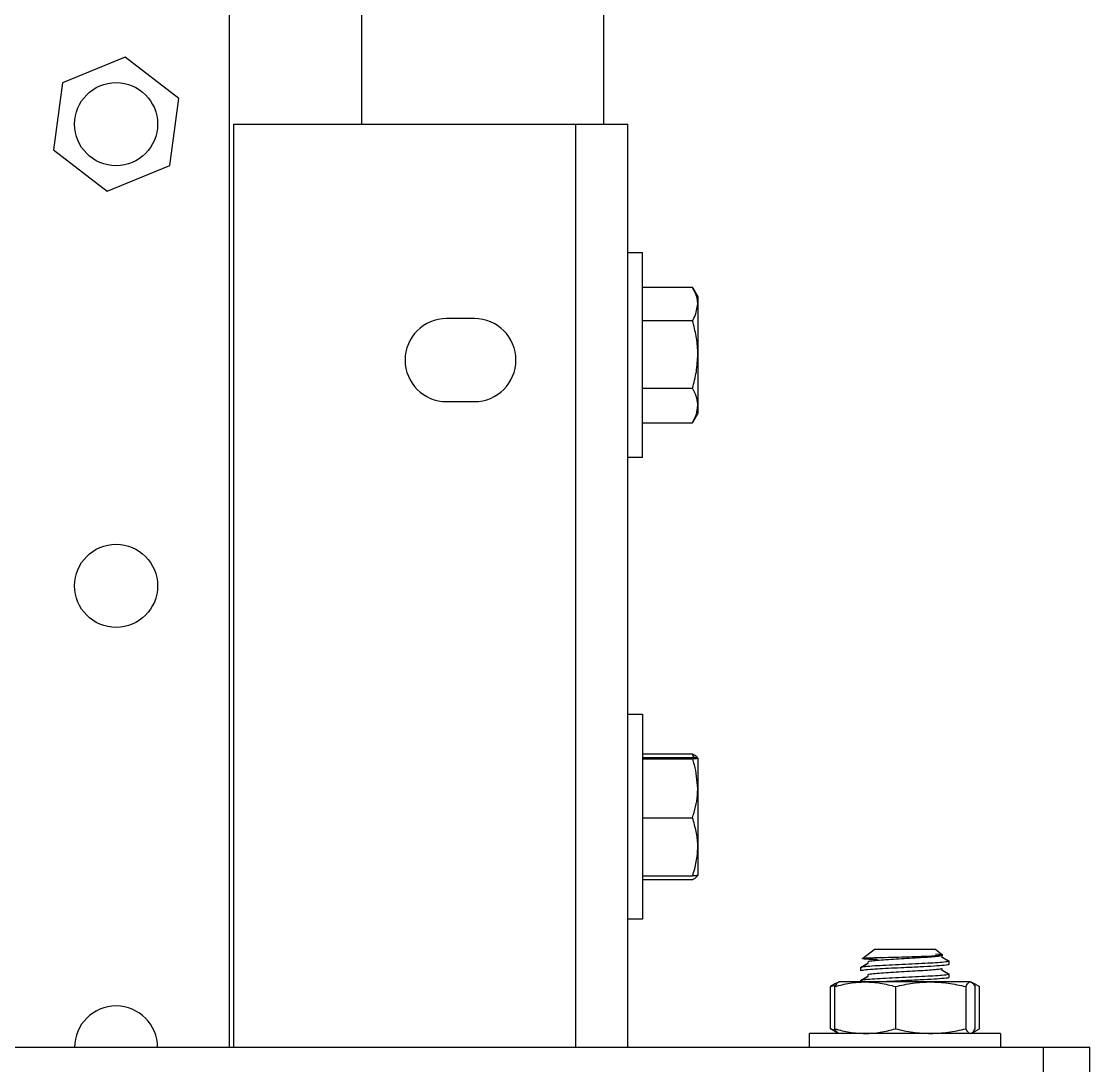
# Model space of a CAD drawing. Header units: millimetres. Extents: x 3227 to 4152, y 1088 to 2073.
# Drawn here: x 4036.6 to 4152.2, y 1170.7 to 1283.8 of the extents above; entities that cross this region are included whole.
import ezdxf

# ---------------------------------------------------------------- set-up
doc = ezdxf.new("R2010")
doc.units = ezdxf.units.MM
doc.linetypes.add('LIN0', pattern=[0])
doc.layers.add('MONTANTE', color=170, linetype='LIN0', lineweight=25)

# ---------------------------------------------------------------- blocks, each defined once
blk = doc.blocks.new('DI_SAPATA')
at = {"color": 7, "linetype": 'Continuous', "lineweight": 25}
for p, q in [((-27.5, 4.76), (-27.5, 104.76)), ((15.15, 104.76), (-27.5, 104.76)), ((-21.85, 4.76), (-21.85, 104.76)), ((15.15, 4.76), (15.15, 104.76)), ((-27.5, 90.87), (-29.1, 90.87)), ((-29.1, 68.65), (-29.1, 90.87)), ((-34.53, 87.05), (-35.07, 86.11)), ((-29.1, 87.09), (-34.5, 87.09)), ((-35.07, 86.11), (-35.07, 73.41)), ((-29.1, 83.49), (-34.5, 83.49)), ((-29.1, 76.16), (-34.5, 76.16)), ((-35.07, 73.41), (-34.53, 72.47)), ((-29.1, 72.43), (-34.5, 72.43)), ((-29.1, 68.65), (-27.5, 68.65)), ((-27.5, 40.87), (-29.1, 40.87)), ((-29.1, 40.87), (-29.1, 18.65)), ((-35.07, 36.11), (-35.07, 23.41)), ((-34.63, 36.17), (-34.5, 36.56)), ((-29.1, 36.56), (-34.5, 36.56)), ((-29.1, 36.18), (-34.5, 36.18)), ((-29.1, 36.04), (-34.5, 36.04)), ((-29.1, 29.62), (-34.5, 29.62)), ((-29.1, 23.34), (-34.5, 23.34)), ((-29.1, 22.96), (-34.5, 22.96)), ((-29.1, 18.65), (-27.5, 18.65)), ((-60.85, 15.38), (-61.57, 14.81)), ((-60.85, 15.38), (-54.15, 15.38)), ((-52.91, 14.4), (-54.15, 15.38)), ((-62.26, 14.16), (-62.26, 13.76)), ((-61.5, 14.73), (-61.5, 14.55)), ((-61.42, 14.82), (-60.8, 14.87)), ((-53.5, 13.86), (-53.5, 14.02)), ((-53.3, 14.35), (-52.93, 14.39)), ((-62.26, 12.75), (-62.26, 12.35)), ((-52.74, 13.06), (-52.74, 13.45)), ((-65.01, 11.69), (-65.57, 11.36)), ((-64.64, 11.87), (-65.01, 11.7)), ((-64.59, 11.87), (-50.36, 11.87)), ((-52.74, 11.87), (-52.74, 12.04)), ((-49.99, 11.7), (-50.36, 11.87)), ((-49.99, 11.69), (-49.43, 11.36)), ((-65.57, 6.8), (-65.57, 11.36)), ((-65.1, 6.8), (-65.1, 11.36)), ((-64.08, 11.36), (-64.08, 6.8)), ((-56.48, 11.36), (-56.48, 6.8)), ((-49.43, 11.36), (-50.01, 11.52)), ((-49.9, 6.8), (-49.9, 11.36)), ((-49.43, 6.8), (-49.43, 11.36)), ((-67.85, 6.28), (-67.85, 4.76)), ((-67.85, 6.28), (-47.15, 6.28)), ((-65.01, 6.47), (-65.57, 6.8)), ((-65.01, 6.46), (-64.64, 6.28)), ((-50.36, 6.28), (-49.99, 6.46)), ((-49.99, 6.47), (-49.43, 6.8)), ((-49.43, 6.8), (-49.84, 6.69)), ((-47.15, 4.76), (-47.15, 6.28)), ((-77.5, 4.76), (77.5, 4.76)), ((-77.5, 0), (-77.5, 4.76)), ((-72.5, 0), (-72.5, 4.76))]:
    blk.add_line(p, q, dxfattribs=at)
for points, knots in [([(-35.07, 85.29), (-35.06, 85.43), (-35.04, 86.04), (-34.73, 86.64), (-34.5, 87.09)], [0, 0, 0, 0, 0.231849, 1, 1, 1, 1]), ([(-34.5, 83.49), (-34.57, 83.61), (-34.91, 84.2), (-35, 84.81), (-35.07, 85.29)], [0, 0, 0, 0, 0.211001, 1, 1, 1, 1]), ([(-35.07, 79.82), (-35.07, 79.91), (-35.06, 80.57), (-34.94, 81.81), (-34.65, 82.92), (-34.5, 83.49)], [0, 0, 0, 0, 0.0700758, 0.5307771, 1, 1, 1, 1]), ([(-34.5, 76.16), (-34.66, 76.75), (-34.98, 77.95), (-35.04, 79.19), (-35.07, 79.82)], [0, 0, 0, 0, 0.495458, 1, 1, 1, 1]), ([(-35.07, 74.29), (-35.07, 74.34), (-35.06, 74.67), (-34.94, 75.3), (-34.65, 75.87), (-34.5, 76.16)], [0, 0, 0, 0, 0.070076, 0.530777, 1, 1, 1, 1]), ([(-34.5, 72.43), (-34.66, 72.73), (-34.98, 73.34), (-35.04, 73.97), (-35.07, 74.29)], [0, 0, 0, 0, 0.495458, 1, 1, 1, 1]), ([(-35.07, 36.11), (-35.07, 36.11), (-35.06, 36.12), (-34.94, 36.15), (-34.65, 36.17), (-34.5, 36.18)], [0, 0, 0, 0, 0.070076, 0.530777, 1, 1, 1, 1]), ([(-34.5, 36.04), (-34.66, 36.05), (-34.98, 36.07), (-35.04, 36.1), (-35.07, 36.11)], [0, 0, 0, 0, 0.495458, 1, 1, 1, 1]), ([(-35.07, 32.83), (-35, 33.69), (-34.91, 34.77), (-34.57, 35.82), (-34.5, 36.04)], [0, 0, 0, 0, 0.788999, 1, 1, 1, 1]), ([(-34.5, 36.56), (-34.66, 36.48), (-34.96, 36.32), (-35.01, 36.17), (-35.04, 36.1)], [0, 0, 0, 0, 0.5453455, 1, 1, 1, 1]), ([(-34.5, 29.62), (-34.73, 30.43), (-35.04, 31.49), (-35.06, 32.58), (-35.07, 32.83)], [0, 0, 0, 0, 0.768151, 1, 1, 1, 1]), ([(-35.07, 26.48), (-35.07, 26.56), (-35.06, 27.12), (-34.94, 28.18), (-34.65, 29.14), (-34.5, 29.62)], [0, 0, 0, 0, 0.070076, 0.530777, 1, 1, 1, 1]), ([(-34.5, 23.34), (-34.58, 23.59), (-34.75, 24.1), (-34.92, 24.88), (-35.05, 25.68), (-35.06, 26.21), (-35.07, 26.48)], [0, 0, 0, 0, 0.247269, 0.495363, 0.746874, 1, 1, 1, 1]), ([(-35.07, 23.41), (-35.07, 23.41), (-35.07, 23.4), (-35.02, 23.39), (-34.91, 23.37), (-34.73, 23.36), (-34.58, 23.35), (-34.5, 23.34)], [0, 0, 0, 0, 0.070041, 0.299802, 0.530824, 0.765022, 1, 1, 1, 1]), ([(-34.5, 22.96), (-34.58, 23), (-34.75, 23.08), (-34.92, 23.21), (-35.03, 23.32), (-35.05, 23.39), (-35.05, 23.42)], [0, 0, 0, 0, 0.277446, 0.555817, 0.838023, 1, 1, 1, 1]), ([(-61.5, 14.56), (-61.63, 14.48), (-61.88, 14.34), (-62.13, 14.19), (-62.26, 14.12)], [0, 0, 0, 0, 0.499964, 1, 1, 1, 1]), ([(-61.5, 14.57), (-61.62, 14.5), (-61.87, 14.36), (-62.12, 14.21), (-62.25, 14.14)], [0, 0, 0, 0, 0.4922152, 1, 1, 1, 1]), ([(-62.19, 14.11), (-62.21, 14.11), (-62.31, 14.07), (-61.82, 14.01), (-60.89, 13.93), (-59.68, 13.87), (-58.29, 13.8), (-56.82, 13.73), (-55.41, 13.66), (-54.12, 13.59), (-53.17, 13.51), (-52.7, 13.45), (-52.78, 13.42), (-52.8, 13.41)], [0, 0, 0, 0, 0.0326192, 0.1559298, 0.2537351, 0.3498191, 0.4480737, 0.5446385, 0.6418294, 0.7398959, 0.8531063, 0.9686771, 1, 1, 1, 1]), ([(-52.93, 14.38), (-52.92, 14.38), (-52.87, 14.4), (-53.27, 14.44), (-54.12, 14.48), (-55.35, 14.52), (-56.77, 14.56), (-58.24, 14.61), (-59.59, 14.65), (-60.69, 14.69), (-61.37, 14.74), (-61.66, 14.77), (-61.58, 14.79), (-61.56, 14.79)], [0, 0, 0, 0, 0.02536, 0.137158, 0.246397, 0.355694, 0.46222, 0.568332, 0.672844, 0.775754, 0.878295, 0.977983, 1, 1, 1, 1]), ([(-60.76, 14.73), (-60.83, 14.73), (-61.21, 14.75), (-61.35, 14.77), (-61.47, 14.78)], [0, 0, 0, 0, 0.17633, 1, 1, 1, 1]), ([(-61.43, 14.73), (-61.45, 14.72), (-61.5, 14.68), (-61.03, 14.62), (-60.21, 14.54), (-59.19, 14.48), (-58.03, 14.41), (-56.82, 14.34), (-55.68, 14.27), (-54.62, 14.2), (-53.85, 14.13), (-53.47, 14.07), (-53.54, 14.03), (-53.55, 14.03)], [0, 0, 0, 0, 0.050436, 0.171885, 0.267352, 0.361721, 0.45804, 0.552408, 0.647876, 0.743891, 0.854832, 0.968099, 1, 1, 1, 1]), ([(-52.97, 14.41), (-52.98, 14.42), (-53.01, 14.44), (-53.63, 14.48), (-54.3, 14.51), (-54.8, 14.52), (-54.85, 14.53)], [0, 0, 0, 0, 0.2404097, 0.5988424, 0.9574627, 1, 1, 1, 1]), ([(-54.53, 14.27), (-54.53, 14.27), (-54.53, 14.27), (-54.45, 14.27), (-54.28, 14.27), (-53.95, 14.29), (-53.4, 14.31), (-53.16, 14.33), (-53, 14.35)], [0, 0, 0, 0, 0.0000434, 0.0020296, 0.0960338, 0.2376516, 0.4841121, 1, 1, 1, 1]), ([(-52.75, 13.47), (-52.88, 13.54), (-53.13, 13.69), (-53.38, 13.83), (-53.5, 13.9)], [0, 0, 0, 0, 0.511353, 1, 1, 1, 1]), ([(-62.21, 13.76), (-62.22, 13.76), (-62.34, 13.72), (-61.82, 13.66), (-60.74, 13.57), (-59.18, 13.49), (-57.53, 13.41), (-56.01, 13.34), (-54.75, 13.27), (-53.62, 13.2), (-52.83, 13.13), (-52.82, 13.08), (-52.81, 13.06)], [0, 0, 0, 0, 0.023631, 0.149941, 0.26903, 0.387024, 0.506433, 0.598729, 0.693132, 0.786132, 0.910896, 1, 1, 1, 1]), ([(-61.5, 13.15), (-61.63, 13.07), (-61.88, 12.93), (-62.13, 12.78), (-62.26, 12.7)], [0, 0, 0, 0, 0.499974, 1, 1, 1, 1]), ([(-61.5, 13.16), (-61.62, 13.09), (-61.87, 12.95), (-62.12, 12.8), (-62.25, 12.73)], [0, 0, 0, 0, 0.492224, 1, 1, 1, 1]), ([(-61.5, 13.32), (-61.5, 13.29), (-61.5, 13.23), (-61.5, 13.17), (-61.5, 13.14)], [0, 0, 0, 0, 0.500038, 1, 1, 1, 1]), ([(-61.43, 13.32), (-61.45, 13.31), (-61.5, 13.27), (-61.03, 13.2), (-60.21, 13.13), (-59.19, 13.07), (-58.03, 13), (-56.82, 12.93), (-55.68, 12.86), (-54.62, 12.79), (-53.85, 12.72), (-53.47, 12.65), (-53.54, 12.62), (-53.55, 12.61)], [0, 0, 0, 0, 0.050432, 0.17188, 0.267348, 0.361716, 0.458035, 0.552403, 0.647871, 0.743887, 0.854827, 0.968094, 1, 1, 1, 1]), ([(-52.76, 13.43), (-52.88, 13.5), (-53.14, 13.65), (-53.39, 13.8), (-53.52, 13.87)], [0, 0, 0, 0, 0.500117, 1, 1, 1, 1]), ([(-64.59, 11.87), (-64.67, 11.85), (-64.85, 11.79), (-65.01, 11.5), (-65.1, 11.36)], [0, 0, 0, 0, 0.496384, 1, 1, 1, 1]), ([(-64.08, 11.36), (-64.16, 11.5), (-64.33, 11.79), (-64.5, 11.85), (-64.59, 11.87)], [0, 0, 0, 0, 0.49696, 1, 1, 1, 1]), ([(-60.28, 11.87), (-60.91, 11.85), (-62.19, 11.79), (-63.45, 11.5), (-64.08, 11.36)], [0, 0, 0, 0, 0.496384, 1, 1, 1, 1]), ([(-62.21, 12.35), (-62.22, 12.34), (-62.34, 12.31), (-61.82, 12.25), (-60.74, 12.16), (-59.18, 12.08), (-57.53, 12), (-56.08, 11.93), (-55.33, 11.89), (-54.99, 11.87)], [0, 0, 0, 0, 0.034887, 0.221357, 0.397169, 0.571363, 0.747647, 0.883905, 1, 1, 1, 1]), ([(-62.19, 12.7), (-62.21, 12.7), (-62.31, 12.66), (-61.82, 12.6), (-60.89, 12.52), (-59.68, 12.46), (-58.29, 12.39), (-56.82, 12.32), (-55.41, 12.25), (-54.12, 12.18), (-53.17, 12.1), (-52.7, 12.04), (-52.78, 12), (-52.8, 12)], [0, 0, 0, 0, 0.032619, 0.15593, 0.253735, 0.349819, 0.448074, 0.544638, 0.641829, 0.739896, 0.853106, 0.968677, 1, 1, 1, 1]), ([(-61.43, 11.91), (-61.47, 11.9), (-61.52, 11.89), (-61.44, 11.87), (-61.44, 11.87)], [0, 0, 0, 0, 0.953402, 1, 1, 1, 1]), ([(-56.48, 11.36), (-57.1, 11.5), (-58.35, 11.79), (-59.63, 11.85), (-60.28, 11.87)], [0, 0, 0, 0, 0.49696, 1, 1, 1, 1]), ([(-53.19, 11.87), (-53.74, 11.85), (-54.85, 11.79), (-55.93, 11.5), (-56.48, 11.36)], [0, 0, 0, 0, 0.496384, 1, 1, 1, 1]), ([(-52.76, 12.02), (-52.88, 12.09), (-53.14, 12.24), (-53.39, 12.39), (-53.52, 12.46)], [0, 0, 0, 0, 0.500102, 1, 1, 1, 1]), ([(-53.5, 12.49), (-53.5, 12.52), (-53.5, 12.57), (-53.5, 12.63), (-53.5, 12.66)], [0, 0, 0, 0, 0.464327, 1, 1, 1, 1]), ([(-53.5, 12.45), (-53.5, 12.47), (-53.5, 12.53), (-53.5, 12.58), (-53.5, 12.61)], [0, 0, 0, 0, 0.466365, 1, 1, 1, 1]), ([(-52.75, 12.06), (-52.88, 12.13), (-53.13, 12.28), (-53.38, 12.42), (-53.5, 12.49)], [0, 0, 0, 0, 0.5113393, 1, 1, 1, 1]), ([(-49.9, 11.36), (-50.44, 11.5), (-51.52, 11.79), (-52.63, 11.85), (-53.19, 11.87)], [0, 0, 0, 0, 0.49696, 1, 1, 1, 1]), ([(-50.41, 11.87), (-50.33, 11.85), (-50.15, 11.79), (-49.99, 11.5), (-49.9, 11.36)], [0, 0, 0, 0, 0.496384, 1, 1, 1, 1]), ([(-64.59, 6.28), (-64.67, 6.31), (-64.85, 6.36), (-65.01, 6.65), (-65.1, 6.8)], [0, 0, 0, 0, 0.496384, 1, 1, 1, 1]), ([(-64.08, 6.8), (-64.16, 6.65), (-64.33, 6.36), (-64.5, 6.31), (-64.59, 6.28)], [0, 0, 0, 0, 0.49696, 1, 1, 1, 1]), ([(-60.28, 6.28), (-60.91, 6.31), (-62.19, 6.36), (-63.45, 6.65), (-64.08, 6.8)], [0, 0, 0, 0, 0.496384, 1, 1, 1, 1]), ([(-56.48, 6.8), (-57.1, 6.65), (-58.35, 6.36), (-59.63, 6.31), (-60.28, 6.28)], [0, 0, 0, 0, 0.49696, 1, 1, 1, 1]), ([(-53.19, 6.28), (-53.46, 6.29), (-54.01, 6.3), (-54.84, 6.41), (-55.66, 6.57), (-56.21, 6.72), (-56.48, 6.8)], [0, 0, 0, 0, 0.247689, 0.496435, 0.747881, 1, 1, 1, 1]), ([(-49.9, 6.8), (-50.44, 6.65), (-51.52, 6.36), (-52.63, 6.31), (-53.19, 6.28)], [0, 0, 0, 0, 0.49696, 1, 1, 1, 1]), ([(-50.41, 6.28), (-50.33, 6.31), (-50.15, 6.36), (-49.99, 6.65), (-49.9, 6.8)], [0, 0, 0, 0, 0.496384, 1, 1, 1, 1])]:
    blk.add_open_spline(points, degree=3, knots=knots, dxfattribs=at)

msp = doc.modelspace()

# ---------------------------------------------------------------- linework, layer by layer
at = {"layer": 'MONTANTE'}
for p, q in [((4059.06, 2072.67), (4059.06, 1172.67)), ((4073.37, 2072.67), (4073.37, 1272.67)), ((4099.57, 2072.67), (4099.57, 1272.67)), ((4047.79, 1279.94), (4041.01, 1277.14)), ((4053.59, 1275.46), (4047.79, 1279.94)), ((4041.01, 1277.14), (4040.03, 1269.88)), ((4052.62, 1268.19), (4053.59, 1275.46)), ((4040.03, 1269.88), (4045.84, 1265.4)), ((4045.84, 1265.4), (4052.62, 1268.19)), ((4085.6, 1251.62), (4082.6, 1251.62)), ((4082.6, 1242.62), (4085.6, 1242.62))]:
    msp.add_line(p, q, dxfattribs=at)
for centre in [(4046.81, 1272.67), (4046.81, 1222.67)]:
    msp.add_circle(centre, 4.5, dxfattribs=at)
for centre, start, end in [((4082.6, 1247.12), 90, 270), ((4085.6, 1247.12), 270, 90), ((4046.81, 1172.67), 0, 180)]:
    msp.add_arc(centre, 4.5, start, end, dxfattribs=at)

# ---------------------------------------------------------------- block references
at = {"xscale": -1}
msp.add_blockref('DI_SAPATA', (4074.72, 1167.91), dxfattribs=at)

doc.saveas('drawing.dxf')
